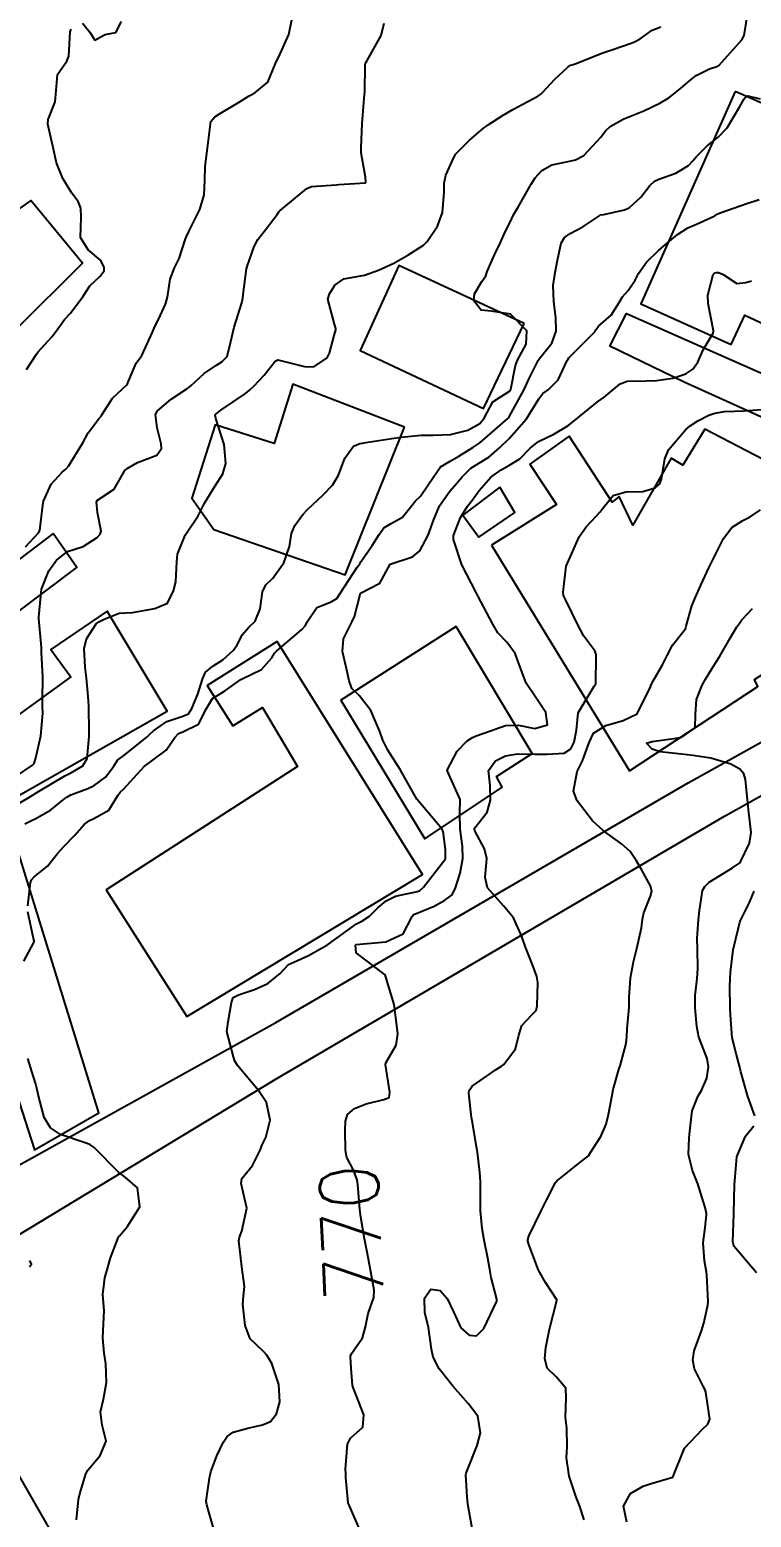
# Model space of a CAD drawing. Header units: metres. Extents: x 307586 to 320046, y 7427249 to 7434250.
# Drawn here: x 318928.5 to 318977.7, y 7429975.6 to 7430077 of the extents above; entities that cross this region are included whole.
import ezdxf
from ezdxf.enums import TextEntityAlignment as Align

# ---------------------------------------------------------------- set-up
doc = ezdxf.new("R2010")
doc.units = ezdxf.units.M
doc.header["$MEASUREMENT"] = 0
for name, color, linetype in [('Cotas', 45, 'Continuous'), ('Curvas de Nivel 1m', 11, 'Continuous'), ('Curvas de Nivel 5m', 15, 'Continuous'), ('Edificações', 30, 'Continuous'), ('Vias Secundárias', 230, 'Continuous')]:
    doc.layers.add(name, color=color, linetype=linetype)
doc.styles.add('Style-STANDARD', font='STANDARD.shx')

msp = doc.modelspace()

# ---------------------------------------------------------------- linework, layer by layer
at = {"layer": 'Curvas de Nivel 1m', "flags": 128}
for points, elevation in [([(318928.13, 7430022.87), (318928.59, 7430023.1), (318928.83, 7430023.2), (318929.89, 7430023.8), (318930.85, 7430024.58), (318930.99, 7430024.69), (318931.28, 7430024.83), (318932.42, 7430025.26), (318932.86, 7430025.47), (318933.63, 7430026.04), (318934.19, 7430026.8), (318934.46, 7430027.21), (318934.88, 7430027.52), (318936.46, 7430028.77), (318936.67, 7430028.99), (318936.9, 7430029.2), (318937.82, 7430029.84), (318938.91, 7430030.19), (318939.29, 7430030.36), (318939.51, 7430030.73), (318939.92, 7430031.71), (318940.24, 7430032.72), (318940.46, 7430033.2), (318940.96, 7430033.6), (318941.63, 7430034.04), (318942.35, 7430034.7), (318942.61, 7430035.06), (318942.98, 7430035.76), (318943.41, 7430036.27), (318943.83, 7430036.68), (318944.17, 7430037.51), (318944.33, 7430038.68), (318944.56, 7430039.14), (318945.03, 7430039.61), (318945.8, 7430040.66), (318946.17, 7430041.76), (318946.31, 7430042.65), (318946.53, 7430043.19), (318947.08, 7430043.95), (318947.42, 7430044.31), (318947.76, 7430044.63), (318948.45, 7430045.27), (318949.11, 7430045.94), (318949.52, 7430046.62), (318949.95, 7430047.79), (318950.55, 7430048.61), (318950.97, 7430048.78), (318951.15, 7430048.81), (318951.39, 7430048.84), (318953.15, 7430049.13), (318953.79, 7430049.21), (318955.15, 7430049.34), (318955.97, 7430049.36), (318957.15, 7430049.39), (318958.34, 7430049.69), (318959.16, 7430050.14), (318959.45, 7430050.5), (318960.04, 7430051.63), (318961.18, 7430052.34), (318961.27, 7430052.48), (318961.58, 7430054.1), (318961.72, 7430054.47), (318962.32, 7430055.56), (318962.36, 7430056.46), (318961.25, 7430057.6), (318959.93, 7430057.81), (318959.25, 7430057.87), (318958.74, 7430058.51), (318958.78, 7430058.99), (318959.28, 7430059.82), (318959.57, 7430060.21), (318959.65, 7430060.5), (318960.14, 7430061.65), (318960.56, 7430062.49), (318960.78, 7430063.01), (318961.33, 7430064.11), (318961.45, 7430064.36), (318961.51, 7430064.48), (318961.79, 7430064.93), (318962.64, 7430066.46), (318962.93, 7430066.89), (318963.37, 7430067.38), (318964.05, 7430067.77), (318965.38, 7430068.04), (318965.68, 7430068.12), (318966.23, 7430068.42), (318967.4, 7430069.67), (318967.71, 7430070.09), (318968.04, 7430070.39), (318968.91, 7430070.88), (318969.41, 7430071.09), (318970.33, 7430071.45), (318971.42, 7430071.97), (318972.03, 7430072.35), (318972.81, 7430072.96), (318973.44, 7430073.5), (318973.9, 7430073.87), (318974.8, 7430074.32), (318975.3, 7430074.47), (318975.46, 7430074.56), (318977.02, 7430076.29), (318977.17, 7430076.59), (318977.44, 7430078.28)], 767), ([(318928.18, 7430041.74), (318929.06, 7430042.69), (318929.16, 7430042.86), (318929.36, 7430044.58), (318929.41, 7430044.86), (318929.94, 7430046.02), (318930.67, 7430046.84), (318930.92, 7430047.04), (318931.12, 7430047.24), (318932.08, 7430048.83), (318932.45, 7430049.52), (318933.16, 7430050.45), (318933.33, 7430050.64), (318933.44, 7430050.81), (318934.1, 7430051.87), (318935.08, 7430052.79), (318935.13, 7430052.84), (318935.19, 7430053.02), (318935.73, 7430054.26), (318936.1, 7430054.78), (318936.83, 7430056.37), (318936.99, 7430056.76), (318937.24, 7430057.23), (318937.73, 7430058.28), (318937.85, 7430058.75), (318938.04, 7430059.98), (318938.34, 7430060.75), (318938.65, 7430061.39), (318939.08, 7430062.74), (318939.15, 7430062.9), (318939.31, 7430063.22), (318939.82, 7430064.24), (318940.06, 7430064.73), (318940.35, 7430065.73), (318940.41, 7430066.73), (318940.43, 7430067.67), (318940.57, 7430068.73), (318940.66, 7430069.46), (318940.82, 7430070.73), (318941.08, 7430071.05), (318941.41, 7430071.25), (318942.82, 7430072.1), (318943.42, 7430072.47), (318943.56, 7430072.55), (318943.82, 7430072.69), (318944.71, 7430073.4), (318945.22, 7430074.67), (318945.28, 7430074.84), (318945.46, 7430075.14), (318946.13, 7430076.66), (318946.36, 7430077.78)], 764), ([(318927.56, 7430024.16), (318928.74, 7430024.86), (318928.81, 7430024.91), (318928.85, 7430024.94), (318929.06, 7430025.06), (318930.87, 7430026.14), (318931.32, 7430026.37), (318932.09, 7430026.82), (318932.38, 7430027.31), (318932.51, 7430028.81), (318932.52, 7430029.19), (318932.49, 7430030.81), (318932.47, 7430031.27), (318932.33, 7430032.82), (318932.24, 7430033.53), (318932.18, 7430034.82), (318932.33, 7430035.47), (318932.99, 7430036.5), (318933.17, 7430036.63), (318933.55, 7430036.8), (318934.56, 7430037.23), (318935, 7430037.24), (318935.48, 7430037.27), (318937, 7430037.54), (318937.85, 7430037.9), (318938.27, 7430038.75), (318938.42, 7430039.35), (318938.5, 7430040.75), (318938.55, 7430041.24), (318939.06, 7430042.53), (318939.19, 7430042.74), (318939.95, 7430043.86), (318940.38, 7430044.72), (318941.1, 7430045.9), (318941.63, 7430046.71), (318941.84, 7430047.43), (318941.73, 7430048.71), (318941.16, 7430050.49), (318941.1, 7430050.72), (318941.13, 7430050.76), (318941.16, 7430050.79), (318941.5, 7430051.05), (318943.18, 7430052.2), (318943.45, 7430052.41), (318943.74, 7430052.68), (318944.44, 7430053.43), (318945.21, 7430054.4), (318945.38, 7430054.49), (318947.2, 7430054.02), (318947.84, 7430054), (318948.74, 7430054.62), (318948.9, 7430054.94), (318949.23, 7430056.15), (318949.33, 7430056.52), (318949.33, 7430056.62), (318949.24, 7430056.92), (318948.8, 7430058.62), (318948.91, 7430058.98), (318949.27, 7430059.57), (318949.88, 7430060.01), (318951.28, 7430060.26), (318952.24, 7430060.59), (318953.29, 7430061.08), (318954.24, 7430061.61), (318955.3, 7430062.31), (318955.55, 7430062.55), (318956.26, 7430063.6), (318956.61, 7430064.53), (318956.72, 7430065.91), (318956.72, 7430066.53), (318956.83, 7430067.06), (318957.38, 7430068.27), (318957.46, 7430068.44), (318957.52, 7430068.52), (318958.44, 7430069.46), (318959.4, 7430070.27), (318959.53, 7430070.37), (318959.72, 7430070.5), (318960.74, 7430071.16), (318961.41, 7430071.54), (318963.1, 7430072.45), (318963.3, 7430072.58), (318963.43, 7430072.7), (318964.26, 7430073.62), (318965.15, 7430074.43), (318965.32, 7430074.56), (318965.45, 7430074.6), (318965.71, 7430074.68), (318967.46, 7430075.38), (318968.21, 7430075.64), (318969.47, 7430076.07), (318969.69, 7430076.16), (318970.07, 7430076.37), (318970.89, 7430076.96), (318971.49, 7430077.19)], 766), ([(318928.25, 7430053.82), (318928.94, 7430054.86), (318929.04, 7430055.04), (318929.22, 7430055.24), (318930, 7430056.08), (318930.56, 7430056.85), (318930.84, 7430057.24), (318931.24, 7430057.66), (318932.12, 7430058.83), (318932.57, 7430059.52), (318933.27, 7430060.19), (318933.54, 7430060.55), (318933.54, 7430060.81), (318933.29, 7430061.27), (318932.46, 7430061.99), (318931.93, 7430062.83), (318931.97, 7430064.19), (318931.95, 7430064.83), (318931.77, 7430065.27), (318931.34, 7430065.85), (318930.72, 7430066.85), (318930.29, 7430067.92), (318930.09, 7430068.85), (318929.71, 7430070.55), (318929.72, 7430070.86), (318930.21, 7430072.06), (318930.27, 7430072.85), (318930.37, 7430073.92), (318930.99, 7430074.84), (318931.13, 7430075.17), (318931.22, 7430076.84), (318931.3, 7430077.02)], 763), ([(318932.07, 7430077.42), (318932.57, 7430076.82), (318932.9, 7430076.26), (318933.47, 7430076.59), (318933.62, 7430076.66), (318934.33, 7430076.8), (318934.73, 7430077.55)], 763), ([(318928.34, 7430017.28), (318928.53, 7430018.86), (318928.6, 7430019.04), (318928.78, 7430019.24), (318929.67, 7430019.97), (318930.37, 7430020.84), (318930.81, 7430021.34), (318931.55, 7430022.09), (318932.17, 7430022.82), (318932.54, 7430023.1), (318932.83, 7430023.22), (318933.85, 7430023.79), (318934.47, 7430024.79), (318934.64, 7430025.01), (318934.86, 7430025.23), (318936.27, 7430026.77), (318936.88, 7430027.23), (318937.76, 7430027.88), (318938.35, 7430028.75), (318938.61, 7430029.03), (318938.9, 7430029.13), (318939.98, 7430029.65), (318940.51, 7430030.72), (318940.93, 7430031.4), (318941.74, 7430031.9), (318942.85, 7430032.69), (318942.9, 7430032.73), (318942.94, 7430032.75), (318944.26, 7430033.37), (318944.97, 7430034.18), (318945.15, 7430034.49), (318945.31, 7430034.66), (318946.99, 7430036.09), (318947.26, 7430036.37), (318947.39, 7430036.64), (318948.03, 7430037.61), (318949.01, 7430038), (318949.4, 7430038.23), (318949.66, 7430038.61), (318950.79, 7430040.35), (318950.96, 7430040.59), (318951.04, 7430040.72), (318951.81, 7430041.83), (318952.29, 7430042.58), (318952.61, 7430043.03), (318953.07, 7430043.31), (318953.88, 7430043.76), (318954.52, 7430044.56), (318954.77, 7430044.88), (318955.1, 7430045.19), (318956.02, 7430046.54), (318956.46, 7430047.2), (318957.13, 7430047.59), (318957.73, 7430047.92), (318958.67, 7430048.5), (318959.15, 7430048.83), (318961.05, 7430050.48), (318961.11, 7430050.53), (318961.16, 7430050.61), (318962.18, 7430052.46), (318962.49, 7430053.17), (318963.13, 7430054.45), (318963.21, 7430054.57), (318964.06, 7430055.61), (318964.36, 7430056.44), (318964.32, 7430057.37), (318964.2, 7430058.44), (318964.16, 7430059.55), (318964.28, 7430060.44), (318964.45, 7430061.28), (318964.69, 7430062.44), (318964.92, 7430062.82), (318965.31, 7430063.09), (318966.18, 7430063.56), (318967.33, 7430064.33), (318967.38, 7430064.36), (318967.61, 7430064.4), (318969.02, 7430064.7), (318969.34, 7430064.84), (318970.13, 7430065.58), (318970.75, 7430066.37), (318971.06, 7430066.66), (318971.36, 7430066.8), (318972.51, 7430067.2), (318973.37, 7430067.74), (318973.66, 7430068.04), (318973.9, 7430068.32), (318974.64, 7430069.06), (318975.4, 7430069.67), (318976.02, 7430070.3), (318976.87, 7430071.74), (318977.17, 7430072.28), (318977.29, 7430072.42), (318977.43, 7430072.47), (318978.25, 7430072.27)], 768), ([(318941.05, 7429974.7), (318940.53, 7429976.45), (318940.5, 7429976.71), (318940.73, 7429978.26), (318940.82, 7429978.7), (318941.22, 7429979.79), (318941.66, 7429980.7), (318941.92, 7429981.1), (318942.33, 7429981.4), (318943.34, 7429981.68), (318944.34, 7429981.91), (318944.88, 7429982.12), (318945.28, 7429982.65), (318945.52, 7429983.48), (318945.45, 7429984.65), (318944.97, 7429986.08), (318944.63, 7429986.66), (318944.4, 7429986.9), (318943.5, 7429987.77), (318943.15, 7429988.68), (318942.99, 7429990.13), (318943.03, 7429990.68), (318943.1, 7429991.33), (318942.92, 7429992.68), (318942.73, 7429994.45), (318942.76, 7429994.69), (318942.92, 7429995.11), (318943.26, 7429996.68), (318942.88, 7429998.34), (318942.92, 7429998.69), (318943.65, 7429999.58), (318944.2, 7430000.67), (318944.3, 7430000.94), (318944.57, 7430001.48), (318944.86, 7430002.67), (318944.6, 7430003.87), (318944.07, 7430004.68), (318942.63, 7430006.39), (318942.46, 7430006.69), (318942.35, 7430006.98), (318941.9, 7430008.7), (318941.99, 7430009.37), (318942.23, 7430010.69), (318942.34, 7430011.03), (318942.69, 7430011.22), (318943.79, 7430011.58), (318944.7, 7430011.97), (318945.55, 7430012.66), (318946.1, 7430013.27), (318946.72, 7430013.55), (318947.47, 7430013.88), (318948.73, 7430014.59), (318948.75, 7430014.6), (318948.76, 7430014.62), (318950.75, 7430016.04), (318951.1, 7430016.23), (318951.64, 7430016.58), (318952.2, 7430017.14), (318952.77, 7430017.61), (318953.41, 7430017.93), (318954.78, 7430018.22), (318955.03, 7430018.3), (318955.3, 7430018.54), (318956.8, 7430020.47), (318956.82, 7430020.5), (318956.82, 7430020.52), (318956.81, 7430021.11), (318956.64, 7430022.35), (318956.55, 7430022.52), (318954.85, 7430024.55), (318953.71, 7430026.56), (318952.89, 7430027.89), (318952.53, 7430028.57), (318952.33, 7430029.16), (318951.71, 7430030.58), (318950.93, 7430031.62), (318950.43, 7430032.09), (318950.24, 7430032.6), (318950.03, 7430033.53), (318949.78, 7430034.61), (318949.85, 7430035.48), (318950.42, 7430036.6), (318950.6, 7430036.99), (318951.02, 7430038.59), (318952.34, 7430039.27), (318953.03, 7430040.57), (318954.56, 7430041.05), (318955.05, 7430041.47), (318955.63, 7430042.54), (318956.01, 7430043.61), (318956.39, 7430044.53), (318957.1, 7430045.54), (318957.57, 7430046.05), (318957.95, 7430046.51), (318958.53, 7430047.1), (318959.13, 7430047.47), (318959.76, 7430047.86), (318960.49, 7430048.49), (318961.15, 7430049.12), (318962.33, 7430050.46), (318963.18, 7430051.83), (318963.44, 7430052.19), (318963.8, 7430052.44), (318964.5, 7430053.13), (318965.1, 7430054.43), (318965.14, 7430054.51), (318965.21, 7430054.61), (318966.98, 7430056.4), (318967.09, 7430056.55), (318967.24, 7430056.77), (318968.11, 7430057.53), (318968.64, 7430058.39), (318968.88, 7430058.77), (318969.27, 7430059.21), (318969.74, 7430059.91), (318969.96, 7430060.37), (318970.52, 7430061.14), (318971.3, 7430061.91), (318971.8, 7430062.35), (318972.62, 7430063.03), (318973.32, 7430063.47), (318973.93, 7430063.72), (318975.17, 7430064.31), (318975.27, 7430064.37), (318975.33, 7430064.41), (318975.53, 7430064.5), (318977.34, 7430065.15), (318978.2, 7430065.42)], 769), ([(318958.62, 7429974.86), (318958.34, 7429976.5), (318958.28, 7429977), (318958.19, 7429978.5), (318958.21, 7429978.6), (318958.31, 7429978.84), (318958.96, 7429980.49), (318959.2, 7429981.36), (318959.01, 7429982.49), (318958.36, 7429983.36), (318957.34, 7429984.51), (318956.38, 7429985.73), (318955.98, 7429986.52), (318955.86, 7429987.06), (318955.66, 7429988.53), (318955.41, 7429989.55), (318955.38, 7429990.53), (318955.81, 7429991.16), (318956.45, 7429991.05), (318956.92, 7429990.52), (318957.35, 7429989.6), (318957.85, 7429988.51), (318958.42, 7429988.02), (318958.93, 7429987.98), (318959.42, 7429988.48), (318960.3, 7429990.34), (318960.3, 7429990.47), (318959.93, 7429991.95), (318959.83, 7429992.48), (318959.7, 7429993.26), (318959.44, 7429994.49), (318959.3, 7429995.28), (318959.2, 7429996.49), (318959.19, 7429997.15), (318959.19, 7429998.49), (318959.16, 7429999.11), (318958.99, 7430000.49), (318958.93, 7430000.86), (318958.65, 7430002.5), (318958.59, 7430002.86), (318958.41, 7430004.5), (318958.43, 7430004.69), (318958.62, 7430004.98), (318960.26, 7430006.11), (318960.63, 7430006.34), (318960.7, 7430006.4), (318960.78, 7430006.47), (318961.58, 7430007.53), (318961.82, 7430008.46), (318962.01, 7430009.11), (318962.68, 7430009.82), (318962.98, 7430010.15), (318963.05, 7430010.45), (318963.1, 7430012.05), (318963.03, 7430012.45), (318962.72, 7430013.33), (318962.26, 7430014.45), (318962.01, 7430015.19), (318961.45, 7430016.46), (318960.76, 7430017.28), (318959.67, 7430018.49), (318959.51, 7430019.21), (318959.63, 7430020.49), (318959.47, 7430021.15), (318958.82, 7430022.39), (318958.79, 7430022.5), (318958.79, 7430022.53), (318958.82, 7430022.58), (318959.66, 7430023.66), (318959.88, 7430024.48), (318959.85, 7430025.47), (318959.73, 7430026.49), (318960.22, 7430027.15), (318960.89, 7430027.49), (318961.71, 7430027.64), (318962.89, 7430027.62), (318963.74, 7430027.6), (318964.89, 7430027.68), (318965.35, 7430027.97), (318965.57, 7430028.42), (318965.75, 7430029.25), (318965.86, 7430030.42), (318966.94, 7430032.25), (318967.02, 7430032.33), (318967.05, 7430032.4), (318967.08, 7430034.29), (318967.07, 7430034.4), (318966.98, 7430034.65), (318966.23, 7430035.65), (318965.84, 7430036.42), (318965.02, 7430038.1), (318964.86, 7430038.43), (318964.82, 7430038.64), (318965.04, 7430040.43), (318965.93, 7430042.42), (318966.39, 7430043.1), (318967.08, 7430043.84), (318967.36, 7430044.13), (318967.55, 7430044.4), (318968.24, 7430045.25), (318969.1, 7430045.48), (318970.26, 7430045.52), (318971.11, 7430045.77), (318971.42, 7430046.03), (318971.54, 7430046.35), (318971.76, 7430047.73), (318972.01, 7430048.35), (318973.16, 7430049.72), (318973.49, 7430049.99), (318974, 7430050.32), (318974.77, 7430050.71), (318975.17, 7430050.84), (318975.83, 7430050.96), (318977.17, 7430051.02), (318978.35, 7430051.09)], 771), ([(318966.26, 7429975.43), (318965.94, 7429976.4), (318965.71, 7429976.98), (318965.23, 7429978.41), (318965.06, 7429979.66), (318965.1, 7429980.41), (318965.07, 7429981.68), (318965, 7429982.41), (318965.03, 7429983.74), (318965.01, 7429984.41), (318964.38, 7429985.16), (318963.73, 7429985.77), (318963.59, 7429986.43), (318963.66, 7429987.18), (318963.9, 7429988.43), (318964.4, 7429990.38), (318964.39, 7429990.42), (318963.63, 7429991.6), (318963.16, 7429992.44), (318962.49, 7429994.2), (318962.42, 7429994.45), (318962.42, 7429994.52), (318962.5, 7429994.77), (318963.32, 7429996.44), (318963.71, 7429997.25), (318964.31, 7429998.43), (318964.42, 7429998.56), (318964.55, 7429998.65), (318965.74, 7429999.6), (318966.56, 7430000.24), (318966.62, 7430000.34), (318966.65, 7430000.4), (318967.41, 7430001.56), (318967.77, 7430002.39), (318967.93, 7430003.05), (318968.17, 7430004.38), (318968.24, 7430004.76), (318968.63, 7430006.12), (318968.72, 7430006.38), (318969.13, 7430007.9), (318969.17, 7430008.37), (318969.19, 7430008.89), (318969.33, 7430010.37), (318969.34, 7430011.02), (318969.41, 7430012.37), (318969.62, 7430013.46), (318969.85, 7430014.36), (318970.16, 7430015.77), (318970.24, 7430016.36), (318970.33, 7430016.79), (318970.78, 7430017.94), (318970.87, 7430018.27), (318970.86, 7430018.35), (318970.79, 7430018.64), (318970.17, 7430019.74), (318969.8, 7430020.37), (318969.4, 7430020.97), (318968.81, 7430021.49), (318967.57, 7430022.39), (318966.83, 7430023.07), (318965.79, 7430024.42), (318965.54, 7430025.1), (318965.78, 7430026.42), (318966.15, 7430027.15), (318966.61, 7430028.4), (318966.91, 7430029.04), (318967.73, 7430029.57), (318968.92, 7430029.9), (318969.87, 7430030.37), (318970.79, 7430032.2), (318970.84, 7430032.35), (318970.87, 7430032.42), (318970.95, 7430032.56), (318971.61, 7430033.7), (318971.93, 7430034.34), (318972.29, 7430035.03), (318972.99, 7430035.93), (318973.16, 7430036.16), (318973.22, 7430036.33), (318973.61, 7430037.73), (318973.85, 7430038.32), (318974.22, 7430039.13), (318974.77, 7430040.31), (318974.86, 7430040.5), (318975.05, 7430040.9), (318975.75, 7430042.3), (318976.32, 7430043.05), (318977.08, 7430043.54), (318977.57, 7430043.79), (318978.29, 7430044.27)], 772), ([(318969.18, 7429975.28), (318968.95, 7429976.37), (318969.43, 7429977.22), (318970.29, 7429977.72), (318970.76, 7429977.88), (318972.3, 7429978.33), (318973.11, 7429980.32), (318974.34, 7429981.6), (318974.7, 7429981.94), (318974.83, 7429982.3), (318974.55, 7429984.12), (318974.5, 7429984.3), (318974.38, 7429984.55), (318973.79, 7429985.72), (318973.68, 7429986.31), (318973.77, 7429986.94), (318974.26, 7429988.3), (318974.43, 7429988.83), (318974.69, 7429990.05), (318974.71, 7429990.3), (318974.63, 7429992.13), (318974.6, 7429992.3), (318974.47, 7429993.07), (318974.38, 7429994.3), (318974.5, 7429995.35), (318974.6, 7429996.21), (318974.6, 7429996.3), (318974.52, 7429996.72), (318974, 7429998.32), (318973.65, 7429999.23), (318973.37, 7430000.32), (318973.43, 7430001.46), (318973.51, 7430002.32), (318973.62, 7430003.3), (318974.04, 7430004.32), (318974.25, 7430004.69), (318974.63, 7430005.53), (318974.74, 7430006.31), (318974.64, 7430006.86), (318974.09, 7430008.32), (318973.95, 7430009.04), (318973.84, 7430010.32), (318973.84, 7430011.17), (318973.97, 7430012.32), (318974.02, 7430013.01), (318973.98, 7430014.32), (318973.97, 7430015.08), (318974.06, 7430016.32), (318974.12, 7430016.96), (318974.34, 7430018.31), (318974.49, 7430018.6), (318974.79, 7430018.88), (318976.37, 7430019.86), (318976.8, 7430020.15), (318976.87, 7430020.21), (318976.93, 7430020.28), (318977.54, 7430021.55), (318977.65, 7430022.27), (318977.49, 7430023.63), (318977.41, 7430024.27), (318977.27, 7430025.88), (318977.14, 7430026.28), (318976.88, 7430026.59), (318976.25, 7430026.92), (318974.89, 7430027.34), (318973.68, 7430027.53), (318972.89, 7430027.62), (318971.45, 7430027.78), (318970.9, 7430027.94), (318970.51, 7430028.36), (318970.9, 7430028.48), (318972.54, 7430028.7), (318972.91, 7430028.78), (318973.84, 7430029.4), (318973.86, 7430030.32), (318973.93, 7430031.33), (318974.31, 7430032.32), (318974.53, 7430032.73), (318974.96, 7430033.43), (318975.3, 7430033.97), (318975.51, 7430034.3), (318976.22, 7430035.52), (318976.67, 7430036.28), (318976.8, 7430036.48), (318977, 7430036.77), (318977.74, 7430037.54)], 773), ([(318977.89, 7430002.97), (318977.42, 7430004.27), (318976.95, 7430005.95), (318976.88, 7430006.28), (318976.65, 7430007.13), (318976.36, 7430008.28), (318976.23, 7430009.84), (318976.22, 7430010.29), (318976.2, 7430011.79), (318976.22, 7430012.29), (318976.24, 7430012.76), (318976.41, 7430014.28), (318976.75, 7430015.69), (318976.87, 7430016.16), (318976.92, 7430016.28), (318977.53, 7430017.51), (318977.85, 7430018.27)], 774), ([(318928.07, 7430013.51), (318928.73, 7430014.74), (318928.77, 7430014.82), (318928.78, 7430014.86), (318928.78, 7430014.9), (318928.73, 7430015.04), (318928.34, 7430016.86)], 768), ([(318931.65, 7429975.42), (318931.8, 7429976.81), (318931.88, 7429977.21), (318932.29, 7429978.56), (318932.43, 7429978.81), (318933.28, 7429979.82), (318933.67, 7429980.79), (318933.41, 7429981.87), (318933.29, 7429982.8), (318933.5, 7429983.65), (318933.7, 7429984.79), (318933.66, 7429986.07), (318933.55, 7429986.79), (318933.45, 7429987.84), (318933.49, 7429988.79), (318933.54, 7429989.68), (318933.46, 7429990.79), (318933.59, 7429991.93), (318933.84, 7429992.79), (318933.98, 7429993.28), (318934.49, 7429994.65), (318934.54, 7429994.74), (318934.58, 7429994.79), (318935.12, 7429995.4), (318935.97, 7429996.77), (318935.82, 7429998.06), (318934.98, 7429998.78), (318934.54, 7429999.1), (318932.86, 7430000.81), (318932.56, 7430001.02), (318932.25, 7430001.13), (318930.57, 7430001.7), (318929.88, 7430002.14), (318929.45, 7430002.85), (318929.05, 7430004.41), (318928.95, 7430004.85), (318928.88, 7430005.12), (318928.62, 7430005.98), (318928.35, 7430006.86)], 768), ([(318978.02, 7429992.26), (318976.49, 7429994.05), (318976.41, 7429994.28), (318976.4, 7429994.37), (318976.47, 7429996.28), (318976.47, 7429996.32), (318976.52, 7429998.28), (318976.55, 7429998.8), (318976.68, 7430000.16), (318976.71, 7430000.28), (318977.27, 7430001.58), (318977.83, 7430002.27)], 774), ([(318928.46, 7429992.67), (318928.59, 7429992.86), (318928.47, 7429993.1)], 767)]:
    msp.add_lwpolyline(points, dxfattribs=dict(at, elevation=elevation))
at = {"layer": 'Curvas de Nivel 5m', "flags": 128}
for points, elevation in [([(318927.6, 7430026.13), (318928.65, 7430026.86), (318928.76, 7430026.98), (318928.88, 7430027.36), (318929.22, 7430028.86), (318929.36, 7430030.41), (318929.35, 7430030.85), (318929.35, 7430031.28), (318929.37, 7430032.85), (318929.28, 7430034.55), (318929.26, 7430034.86), (318929.24, 7430035.12), (318929.09, 7430036.86), (318929.09, 7430036.95), (318929.27, 7430038.86), (318929.78, 7430040.1), (318930.29, 7430040.84), (318931.05, 7430041.43), (318932.11, 7430041.76), (318933.06, 7430042.37), (318933.27, 7430042.6), (318933.33, 7430042.81), (318933.08, 7430044.08), (318933.03, 7430044.81), (318933.09, 7430044.92), (318934.23, 7430045.67), (318934.85, 7430046.79), (318934.95, 7430046.95), (318935.12, 7430047.09), (318935.82, 7430047.48), (318937.13, 7430047.98), (318937.44, 7430048.45), (318937.43, 7430048.76), (318937.15, 7430049.85), (318937.05, 7430050.76), (318937.17, 7430051.02), (318938.11, 7430051.81), (318939.18, 7430052.5), (318939.32, 7430052.6), (318939.48, 7430052.74), (318940.36, 7430053.56), (318941.2, 7430054.13), (318941.57, 7430054.35), (318941.93, 7430054.71), (318942.16, 7430055.65), (318942.41, 7430056.7), (318942.92, 7430058.37), (318942.99, 7430058.69), (318943.02, 7430058.93), (318943.25, 7430060.69), (318943.28, 7430060.85), (318943.77, 7430062.22), (318944.02, 7430062.68), (318944.58, 7430063.41), (318945.33, 7430064.4), (318945.44, 7430064.56), (318945.55, 7430064.67), (318947.35, 7430066.16), (318947.68, 7430066.3), (318949.35, 7430066.42), (318949.54, 7430066.43), (318951.35, 7430066.55), (318951.39, 7430066.6), (318951.36, 7430066.94), (318951.07, 7430068.6), (318951.05, 7430068.93), (318951.13, 7430070.6), (318951.15, 7430070.86), (318951.29, 7430072.6), (318951.3, 7430072.73), (318951.34, 7430074.6), (318951.36, 7430074.7), (318951.46, 7430074.89), (318952.42, 7430076.59), (318952.64, 7430077.43)], 765), ([(318951.03, 7429974.58), (318950.27, 7429976.38), (318950.2, 7429976.52), (318950.18, 7429976.59), (318950.02, 7429978.32), (318950.01, 7429978.59), (318950, 7429978.89), (318950.12, 7429980.59), (318950.33, 7429980.99), (318951.18, 7429981.74), (318951.24, 7429982.58), (318950.51, 7429984.45), (318950.46, 7429984.59), (318950.38, 7429985.77), (318950.33, 7429986.53), (318950.34, 7429986.59), (318950.39, 7429986.72), (318951.16, 7429987.84), (318951.36, 7429988.58), (318951.53, 7429989.48), (318951.92, 7429990.58), (318951.95, 7429991.07), (318951.68, 7429992.58), (318951.5, 7429993.56), (318951.29, 7429994.58), (318951.03, 7429996.06), (318950.96, 7429996.59), (318950.83, 7429998.29), (318950.8, 7429998.59), (318950.55, 7429999.26), (318950.08, 7430000.12), (318949.99, 7430000.6), (318949.96, 7430001.98), (318949.99, 7430002.6), (318950.13, 7430003.05), (318950.6, 7430003.47), (318951.4, 7430003.78), (318952.61, 7430004.08), (318952.96, 7430004.21), (318953.01, 7430004.57), (318952.73, 7430006.47), (318952.75, 7430006.57), (318953.44, 7430007.78), (318953.55, 7430008.56), (318953.4, 7430009.84), (318953.3, 7430010.56), (318952.7, 7430012.57), (318950.72, 7430014.06), (318950.67, 7430014.59), (318950.73, 7430014.65), (318952.5, 7430014.8), (318952.74, 7430014.83), (318953.93, 7430015.37), (318954.53, 7430016.55), (318954.63, 7430016.68), (318954.76, 7430016.73), (318956.03, 7430017.26), (318956.77, 7430017.65), (318957.26, 7430018.03), (318957.49, 7430018.51), (318957.8, 7430019.51), (318957.99, 7430020.51), (318957.97, 7430021.35), (318957.8, 7430022.51), (318957.78, 7430023.57), (318957.81, 7430024.51), (318956.94, 7430026.46), (318956.93, 7430026.52), (318957.6, 7430027.81), (318958.28, 7430028.51), (318958.66, 7430028.75), (318958.91, 7430028.85), (318959.49, 7430029.07), (318960.91, 7430029.57), (318961.79, 7430029.58), (318962.91, 7430029.37), (318963.76, 7430029.6), (318963.64, 7430030.44), (318962.93, 7430031.55), (318962.31, 7430032.46), (318961.89, 7430033.53), (318961.55, 7430034.46), (318960.98, 7430035.24), (318960.37, 7430035.87), (318960.03, 7430036.48), (318959.02, 7430038.41), (318958.97, 7430038.5), (318958.89, 7430038.63), (318957.93, 7430040.51), (318957.35, 7430042.23), (318957.35, 7430042.52), (318957.84, 7430043.75), (318958.31, 7430044.51), (318958.66, 7430044.94), (318959.1, 7430045.58), (318959.91, 7430046.49), (318960.61, 7430046.99), (318961.13, 7430047.29), (318961.87, 7430047.73), (318962.59, 7430048.46), (318963.15, 7430048.93), (318964.19, 7430049.41), (318965.16, 7430049.98), (318965.7, 7430050.42), (318967.18, 7430051.63), (318967.63, 7430051.95), (318968.16, 7430052.39), (318968.71, 7430052.86), (318969.19, 7430053.04), (318970.5, 7430053.06), (318971.19, 7430053.07), (318972.3, 7430053.24), (318973.2, 7430053.53), (318973.68, 7430053.85), (318974, 7430054.32), (318974.38, 7430055.16), (318975.05, 7430056.31), (318975.07, 7430056.47), (318974.72, 7430058.32), (318974.69, 7430058.9), (318975.05, 7430060.31), (318975.18, 7430060.41), (318975.28, 7430060.44), (318975.42, 7430060.44), (318975.74, 7430060.3), (318976.66, 7430059.68), (318977.28, 7430059.76), (318977.68, 7430059.88)], 770)]:
    msp.add_lwpolyline(points, dxfattribs=dict(at, elevation=elevation))
at = {"layer": 'Edificações'}
for points in [[(318976.55, 7430072.77), (318970.12, 7430058.31), (318976.29, 7430055.53), (318977.21, 7430057.54), (318981.69, 7430055.44), (318987.92, 7430067.79)], [(318962.18, 7430056.95), (318953.62, 7430060.91), (318951, 7430055.13), (318959.4, 7430051.17)], [(318954.01, 7430049.9), (318946.41, 7430052.83), (318945.14, 7430048.79), (318941.1, 7430050.05), (318939.51, 7430045.06), (318941.02, 7430042.93), (318949.97, 7430039.84)], [(318959.95, 7430041.85), (318969.35, 7430026.47), (318978.1, 7430032.23), (318977.88, 7430032.7), (318979.86, 7430033.96), (318980.8, 7430032.7), (318985.3, 7430035.46), (318983.17, 7430036.72), (318984.98, 7430039.88), (318987.51, 7430038.62), (318990.43, 7430043.82), (318983.55, 7430046.91), (318983, 7430045.33), (318974.48, 7430049.75), (318972.98, 7430047.31), (318972.19, 7430047.78), (318969.59, 7430043.21), (318968.64, 7430045.18), (318968.17, 7430044.78), (318965.25, 7430049.28), (318962.57, 7430047.38), (318964.38, 7430044.62)], [(318916.94, 7430031.62), (318907.19, 7430026.32), (318909.53, 7430022.12), (318919.4, 7430027.55), (318921.87, 7430022.12), (318928.79, 7430000.64), (318933.19, 7430003.17), (318926.69, 7430024.21), (318937.84, 7430030.53), (318933.75, 7430037.35), (318929.91, 7430034.75), (318931.27, 7430032.89), (318927.55, 7430030.17), (318922.47, 7430039.21), (318919.37, 7430037.35), (318914.66, 7430046.28), (318910.45, 7430044.17)], [(318960.51, 7430045.81), (318957.99, 7430043.91), (318959.09, 7430042.41), (318961.54, 7430044.07)], [(318930.07, 7430042.65), (318925.78, 7430039.39), (318927.45, 7430037.16), (318931.67, 7430040.34)], [(318957.53, 7430036.3), (318949.68, 7430031.28), (318955.41, 7430021.84), (318960.67, 7430025.37), (318960.28, 7430026.08), (318962.71, 7430027.65)], [(318945.33, 7430035.3), (318940.57, 7430032.3), (318942.32, 7430029.54), (318944.33, 7430030.79), (318946.71, 7430026.78), (318933.67, 7430018.37), (318939.18, 7430009.73), (318955.25, 7430019.41)]]:
    msp.add_lwpolyline(points, close=True, dxfattribs=at)
msp.add_lwpolyline([(318928.85, 7429963.23), (318934.65, 7429966.39), (318924.64, 7429983.84), (318918.46, 7429980.15), (318928.85, 7429963.23)], dxfattribs=at)
at = {"layer": 'Vias Secundárias'}
for points in [[(318877.95, 7430030.1), (318879.68, 7430032.62), (318881.5, 7430034.6), (318897.64, 7430041.75), (318907.7, 7430046.02), (318916.68, 7430050.89), (318927.49, 7430056.52), (318932.06, 7430061.08), (318928.55, 7430065.34), (318917.29, 7430057.43), (318912.26, 7430054.39), (318906.78, 7430051.5), (318896.89, 7430046.17), (318879.67, 7430038.25), (318877.54, 7430037.94), (318874.66, 7430038.32)], [(318877.95, 7430030.1), (318879.68, 7430032.62), (318881.5, 7430034.6), (318897.64, 7430041.75), (318907.7, 7430046.02), (318916.68, 7430050.89), (318927.49, 7430056.52), (318932.06, 7430061.08), (318928.55, 7430065.34), (318917.29, 7430057.43), (318912.26, 7430054.39), (318906.78, 7430051.5), (318896.89, 7430046.17), (318879.67, 7430038.25), (318877.54, 7430037.94), (318874.66, 7430038.32)], [(318918.24, 7429994.36), (318945.25, 7430009.32), (318973.36, 7430025.66), (318984.29, 7430031.74), (318987.16, 7430034.15), (318988.7, 7430035.13), (318995.66, 7430038.47), (319000.12, 7430039.58), (318998.87, 7430040.42), (318993.71, 7430043.62), (318973.07, 7430052.97), (318968.02, 7430055.41), (318969.14, 7430057.65), (318992.23, 7430047.44), (319007.52, 7430040.56), (319009.06, 7430040.56), (319016.76, 7430042.38), (319026.41, 7430046.72), (319037.17, 7430051.94), (319040.94, 7430054.66), (319044.9, 7430060.05), (319048.7, 7430064.11)], [(318918.24, 7429994.36), (318945.25, 7430009.32), (318973.36, 7430025.66), (318984.29, 7430031.74), (318987.16, 7430034.15), (318988.7, 7430035.13), (318995.66, 7430038.47), (319000.12, 7430039.58), (318998.87, 7430040.42), (318993.71, 7430043.62), (318973.07, 7430052.97), (318968.02, 7430055.41), (318969.14, 7430057.65), (318992.23, 7430047.44), (319007.52, 7430040.56), (319009.06, 7430040.56), (319016.76, 7430042.38), (319026.41, 7430046.72), (319037.17, 7430051.94), (319040.94, 7430054.66), (319044.9, 7430060.05), (319048.7, 7430064.11)], [(318897.76, 7429976.44), (318900.07, 7429978.97), (318917.11, 7429988.45), (318945.31, 7430005.5), (318975.83, 7430023.38), (318987.41, 7430029.86), (318993.59, 7430031.78), (319012.83, 7430037.96), (319020.01, 7430040.99), (319027.56, 7430044.84), (319039.11, 7430049.1), (319044.9, 7430052.25)], [(318897.76, 7429976.44), (318900.07, 7429978.97), (318917.11, 7429988.45), (318945.31, 7430005.5), (318975.83, 7430023.38), (318987.41, 7430029.86), (318993.59, 7430031.78), (319012.83, 7430037.96), (319020.01, 7430040.99), (319027.56, 7430044.84), (319039.11, 7430049.1), (319044.9, 7430052.25)]]:
    msp.add_lwpolyline(points, dxfattribs=at)

# ---------------------------------------------------------------- texts
at = {"layer": 'Cotas', "style": 'Style-STANDARD'}
msp.add_text('770', height=4, rotation=92.6758, dxfattribs=at).set_placement((318950.39, 7429994.99, 770), align=Align.MIDDLE_CENTER)

doc.saveas('drawing.dxf')
